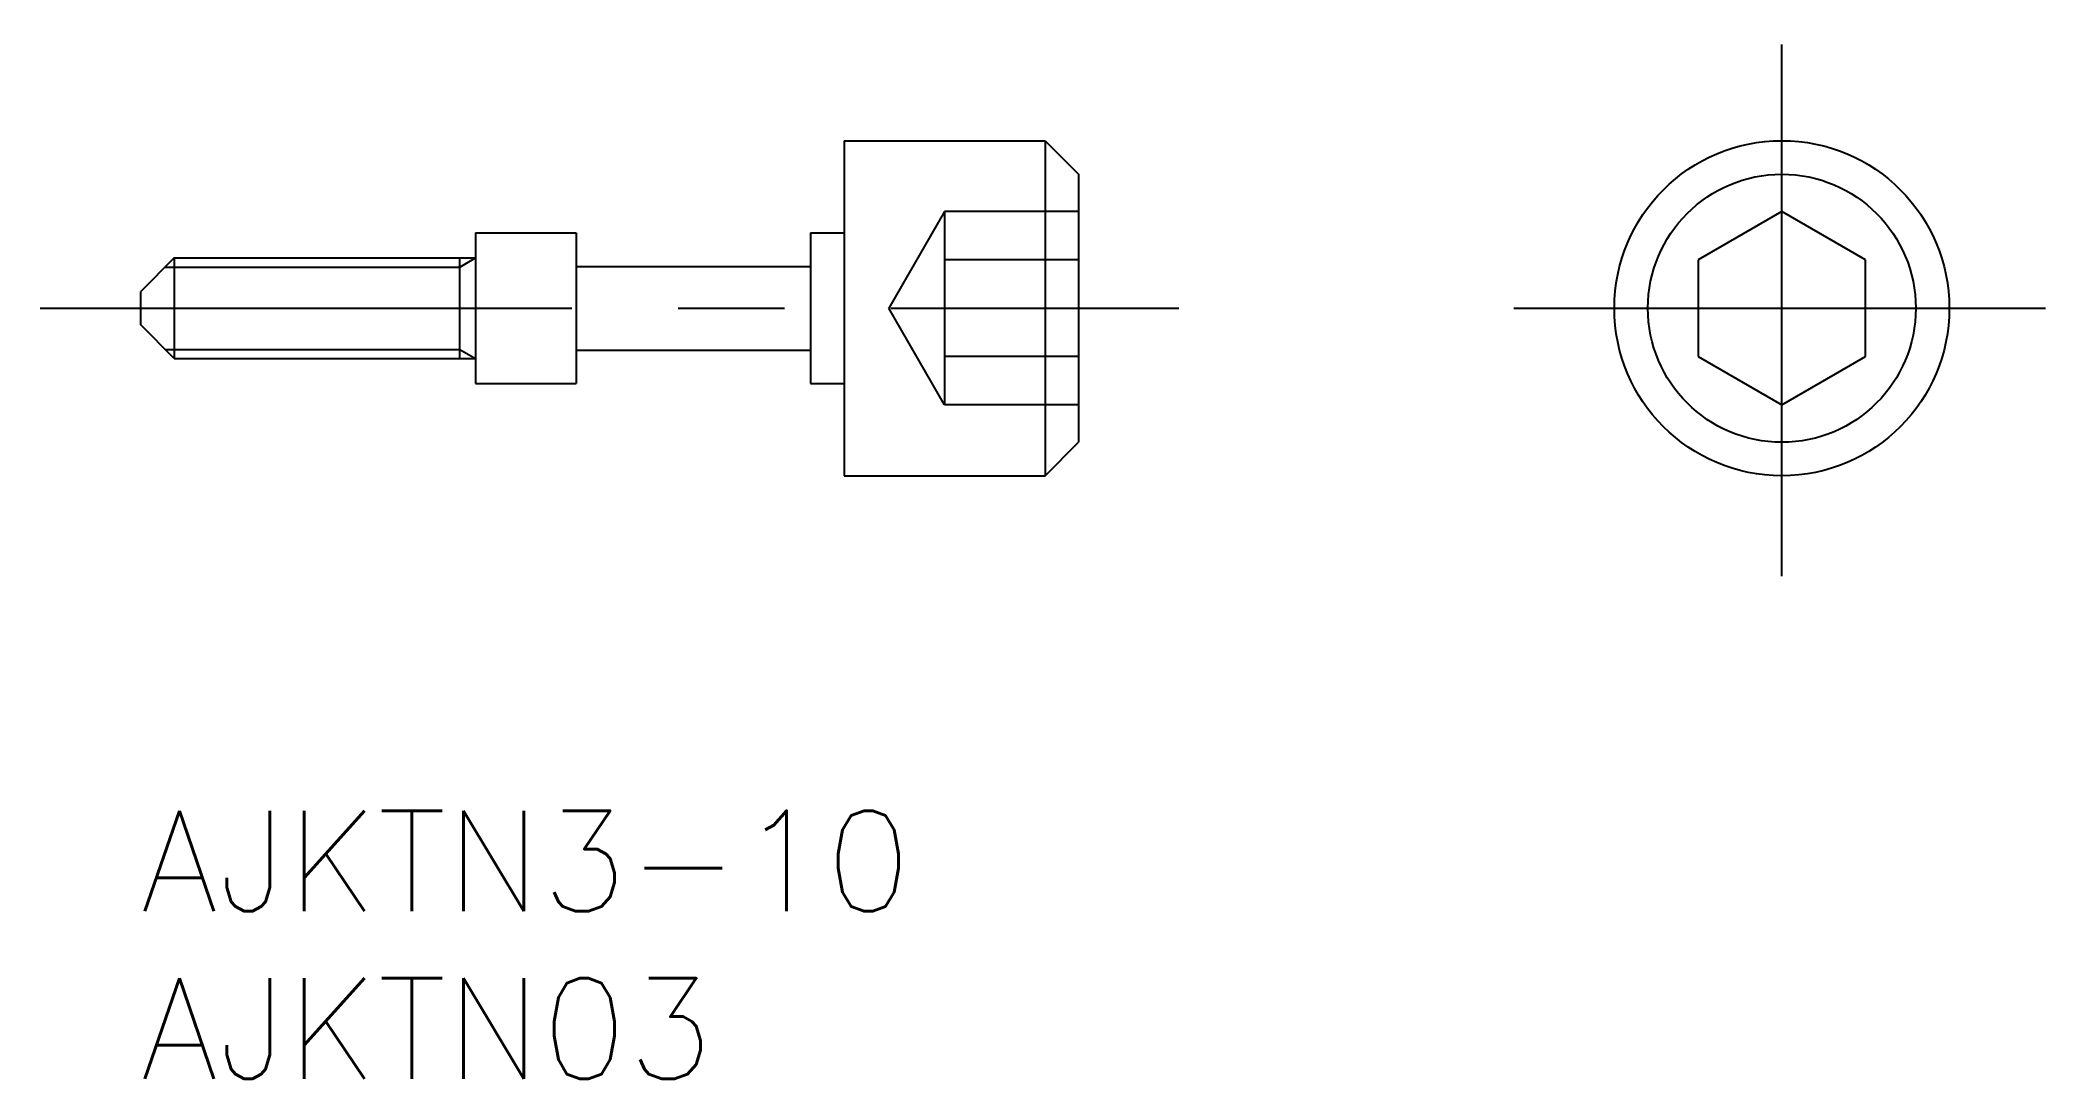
# Model space of a CAD drawing. Extents: x -3 to 57, y -8 to 23.
import ezdxf

# ---------------------------------------------------------------- set-up
doc = ezdxf.new("R2010")
doc.units = 0
doc.header["$LTSCALE"] = 0.5
doc.linetypes.add('CENTER', pattern=[50.8, 31.75, -6.35, 6.35, -6.35])
doc.linetypes.add('DASHED', pattern=[19.05, 12.7, -6.35])
for name, color, linetype in [('MSM_CENTER', 1, 'CENTER'), ('MSM_CONTINUOUS', 7, 'CONTINUOUS'), ('MSM_DASHED', 4, 'DASHED'), ('MSM_NARROW', 5, 'CONTINUOUS'), ('MSM_PART_NUMBER', 7, 'CONTINUOUS')]:
    doc.layers.add(name, color=color, linetype=linetype)
doc.styles.get("Standard").update_dxf_attribs({"font": 'txt.shx', "height": 3, "bigfont": 'bigfont.shx'})

# ---------------------------------------------------------------- blocks, each defined once
blk = doc.blocks.new('*U12')
at = {"layer": 'MSM_PART_NUMBER'}
blk.add_text('AJKTN3-10', height=3, dxfattribs=at).set_placement((0, -3))
blk = doc.blocks.new('*U13')
at = {"layer": 'MSM_PART_NUMBER'}
blk.add_text('AJKTN03', height=3, dxfattribs=at).set_placement((0, -8))

msp = doc.modelspace()

# ---------------------------------------------------------------- linework, layer by layer
at = {"layer": 'MSM_CENTER'}
for p, q in [((49, 7), (49, 23)), ((-3, 15), (31, 15)), ((41, 15), (57, 15))]:
    msp.add_line(p, q, dxfattribs=at)
at = {"layer": 'MSM_CONTINUOUS'}
for p, q in [((21, 20), (27, 20)), ((21, 20), (21, 10)), ((27, 20), (27, 10)), ((27, 20), (28, 19)), ((28, 19), (28, 11)), ((49, 17.887), (46.5, 16.443)), ((51.5, 16.443), (49, 17.887)), ((10, 17.25), (10, 12.75)), ((10, 17.25), (13, 17.25)), ((13, 17.25), (13, 12.75)), ((20, 17.25), (20, 12.75)), ((20, 17.25), (21, 17.25)), ((1, 16.5), (0, 15.5)), ((1, 16.5), (10, 16.5)), ((1, 16.5), (1, 13.5)), ((9.531, 13.5), (9.531, 16.5)), ((13, 16.25), (20, 16.25)), ((46.5, 16.443), (46.5, 13.557)), ((51.5, 13.557), (51.5, 16.443)), ((0, 14.5), (0, 15.5)), ((1, 13.5), (0, 14.5)), ((1, 13.5), (10, 13.5)), ((13, 13.75), (20, 13.75)), ((46.5, 13.557), (49, 12.113)), ((49, 12.113), (51.5, 13.557)), ((10, 12.75), (13, 12.75)), ((20, 12.75), (21, 12.75)), ((27, 10), (28, 11)), ((21, 10), (27, 10))]:
    msp.add_line(p, q, dxfattribs=at)
for radius in [5, 4]:
    msp.add_circle((49, 15), radius, dxfattribs=at)
at = {"layer": 'MSM_DASHED'}
for p, q in [((24, 17.887), (22.333, 15)), ((28, 17.887), (24, 17.887)), ((24, 17.887), (24, 12.113)), ((28, 16.443), (24, 16.443)), ((24, 12.113), (22.333, 15)), ((28, 13.557), (24, 13.557)), ((28, 12.113), (24, 12.113))]:
    msp.add_line(p, q, dxfattribs=at)
at = {"layer": 'MSM_NARROW'}
for p, q in [((0.73, 16.23), (9.531, 16.23)), ((9.531, 16.23), (10, 16.5)), ((0.73, 13.771), (9.531, 13.771)), ((9.531, 13.771), (10, 13.5))]:
    msp.add_line(p, q, dxfattribs=at)

# ---------------------------------------------------------------- block references
at = {"layer": 'MSM_CONTINUOUS'}
for name in ['*U12', '*U13']:
    msp.add_blockref(name, (0, 0), dxfattribs=at)

doc.saveas('drawing.dxf')
